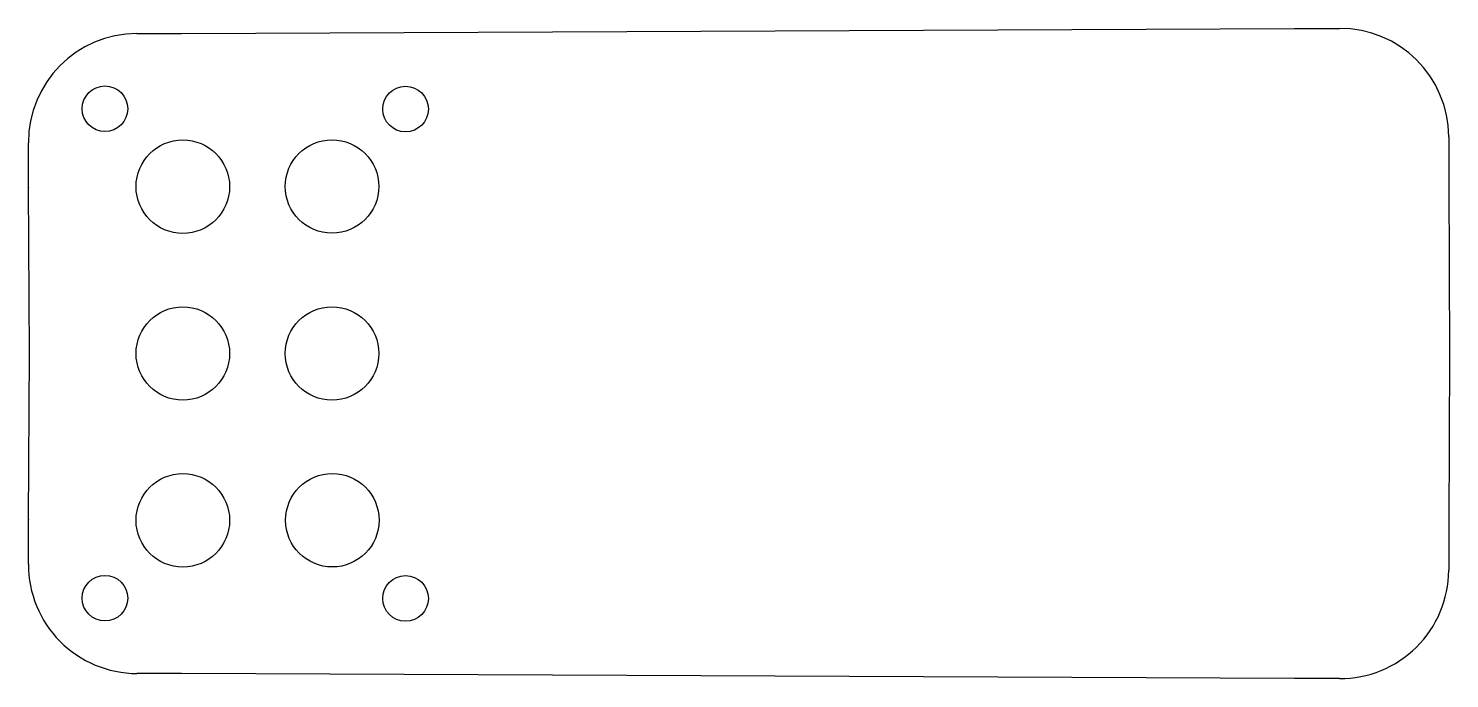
# Model space of a CAD drawing. Extents: x 0 to 63.8, y -29.2 to 0.
import ezdxf

# ---------------------------------------------------------------- set-up
doc = ezdxf.new("R2010")
doc.units = 0
doc.layers.get('0').update_dxf_attribs({"linetype": 'CONTINUOUS'})

msp = doc.modelspace()

# ---------------------------------------------------------------- linework, layer by layer
at = {"color": 7, "linetype": 'CONTINUOUS'}
for p, q in [((4.882, -0.235), (5.754, -0.233)), ((5.76, -0.233), (6.878, -0.229)), ((6.884, -0.229), (56.877, -0.017)), ((56.884, -0.017), (57.761, -0.013)), ((57.767, -0.013), (58.88, -0.006)), ((63.797, -4.882), (63.799, -5.754)), ((0.013, -6.265), (0.006, -5.152)), ((0.017, -7.148), (0.013, -6.271)), ((63.799, -5.76), (63.803, -6.878)), ((63.803, -6.884), (63.835, -14.619)), ((0.049, -14.619), (0.017, -7.154)), ((0.017, -22.089), (0.049, -14.625)), ((63.835, -14.625), (63.803, -22.36)), ((0.012, -23.213), (0.017, -22.096)), ((63.803, -22.366), (63.799, -23.243)), ((0.006, -24.092), (0.012, -23.22)), ((63.799, -23.249), (63.797, -24.362)), ((5.994, -29.011), (4.882, -29.009)), ((6.878, -29.015), (6.001, -29.011)), ((56.877, -29.227), (6.884, -29.015)), ((58.001, -29.232), (56.884, -29.227)), ((58.88, -29.237), (58.007, -29.232))]:
    msp.add_line(p, q, dxfattribs=at)
for centre, radius in [((3.444, -3.619), 1.025), ((16.944, -3.634), 1.025), ((6.942, -7.122), 2.1), ((6.942, -7.122), 2.1), ((13.642, -7.114), 2.1), ((13.642, -7.114), 2.1), ((6.942, -14.622), 2.1), ((6.942, -14.622), 2.1), ((13.642, -14.622), 2.1), ((13.642, -14.622), 2.1), ((6.942, -22.122), 2.1), ((6.942, -22.122), 2.1), ((13.656, -22.118), 2.1), ((13.656, -22.118), 2.1), ((3.443, -25.62), 1.025), ((16.944, -25.634), 1.025)]:
    msp.add_circle(centre, radius, dxfattribs=at)
for centre, radius, start, end in [((4.896, -5.125), 4.89, 90.24283, 180.24262), ((4.878, -0.235), 0.00318, 180.22423, 0.13479), ((5.757, -0.233), 0.00318, 180.13479, 0.2089), ((6.881, -0.229), 0.00317, 180.2089, 0.24274), ((56.881, -0.017), 0.00318, 180.24274, 0.26871), ((57.764, -0.013), 0.00317, 180.26871, 0.34094), ((58.883, -0.006), 0.00317, 180.34094, 0.26014), ((58.907, -4.896), 4.89, 0.24402, 90.24156), ((63.797, -4.878), 0.00317, 90.22541, 270.13479), ((0.006, -5.149), 0.00317, 270.3412, 90.26122), ((0.013, -6.268), 0.00318, 270.26871, 90.3412), ((63.799, -5.757), 0.00317, 90.13479, 270.2089), ((63.803, -6.881), 0.00317, 90.2089, 270.2429), ((0.017, -7.151), 0.00318, 270.24259, 90.26871), ((0.049, -14.622), 0.00318, 269.75741, 90.24259), ((63.836, -14.622), 0.00318, 90.2429, 269.7571), ((0.017, -22.093), 0.00318, 269.72324, 89.75741), ((63.803, -22.363), 0.00317, 89.7571, 269.78303), ((0.012, -23.216), 0.00317, 269.64927, 89.72324), ((63.799, -23.246), 0.00317, 89.78303, 269.85567), ((0.006, -24.095), 0.00318, 269.73707, 89.64927), ((4.896, -24.119), 4.889, 179.75568, 269.75887), ((58.907, -24.348), 4.889, 269.75379, 359.76073), ((63.797, -24.365), 0.00317, 89.85567, 269.77933), ((4.878, -29.009), 0.00318, 359.85567, 179.77747), ((5.998, -29.011), 0.00318, 359.78303, 179.85567), ((6.881, -29.015), 0.00318, 359.75726, 179.78303), ((56.881, -29.227), 0.00318, 359.72337, 179.75726), ((58.004, -29.232), 0.00318, 359.64927, 179.72337), ((58.883, -29.237), 0.00318, 359.73519, 179.64927)]:
    msp.add_arc(centre, radius, start, end, dxfattribs=at)

doc.saveas('drawing.dxf')
